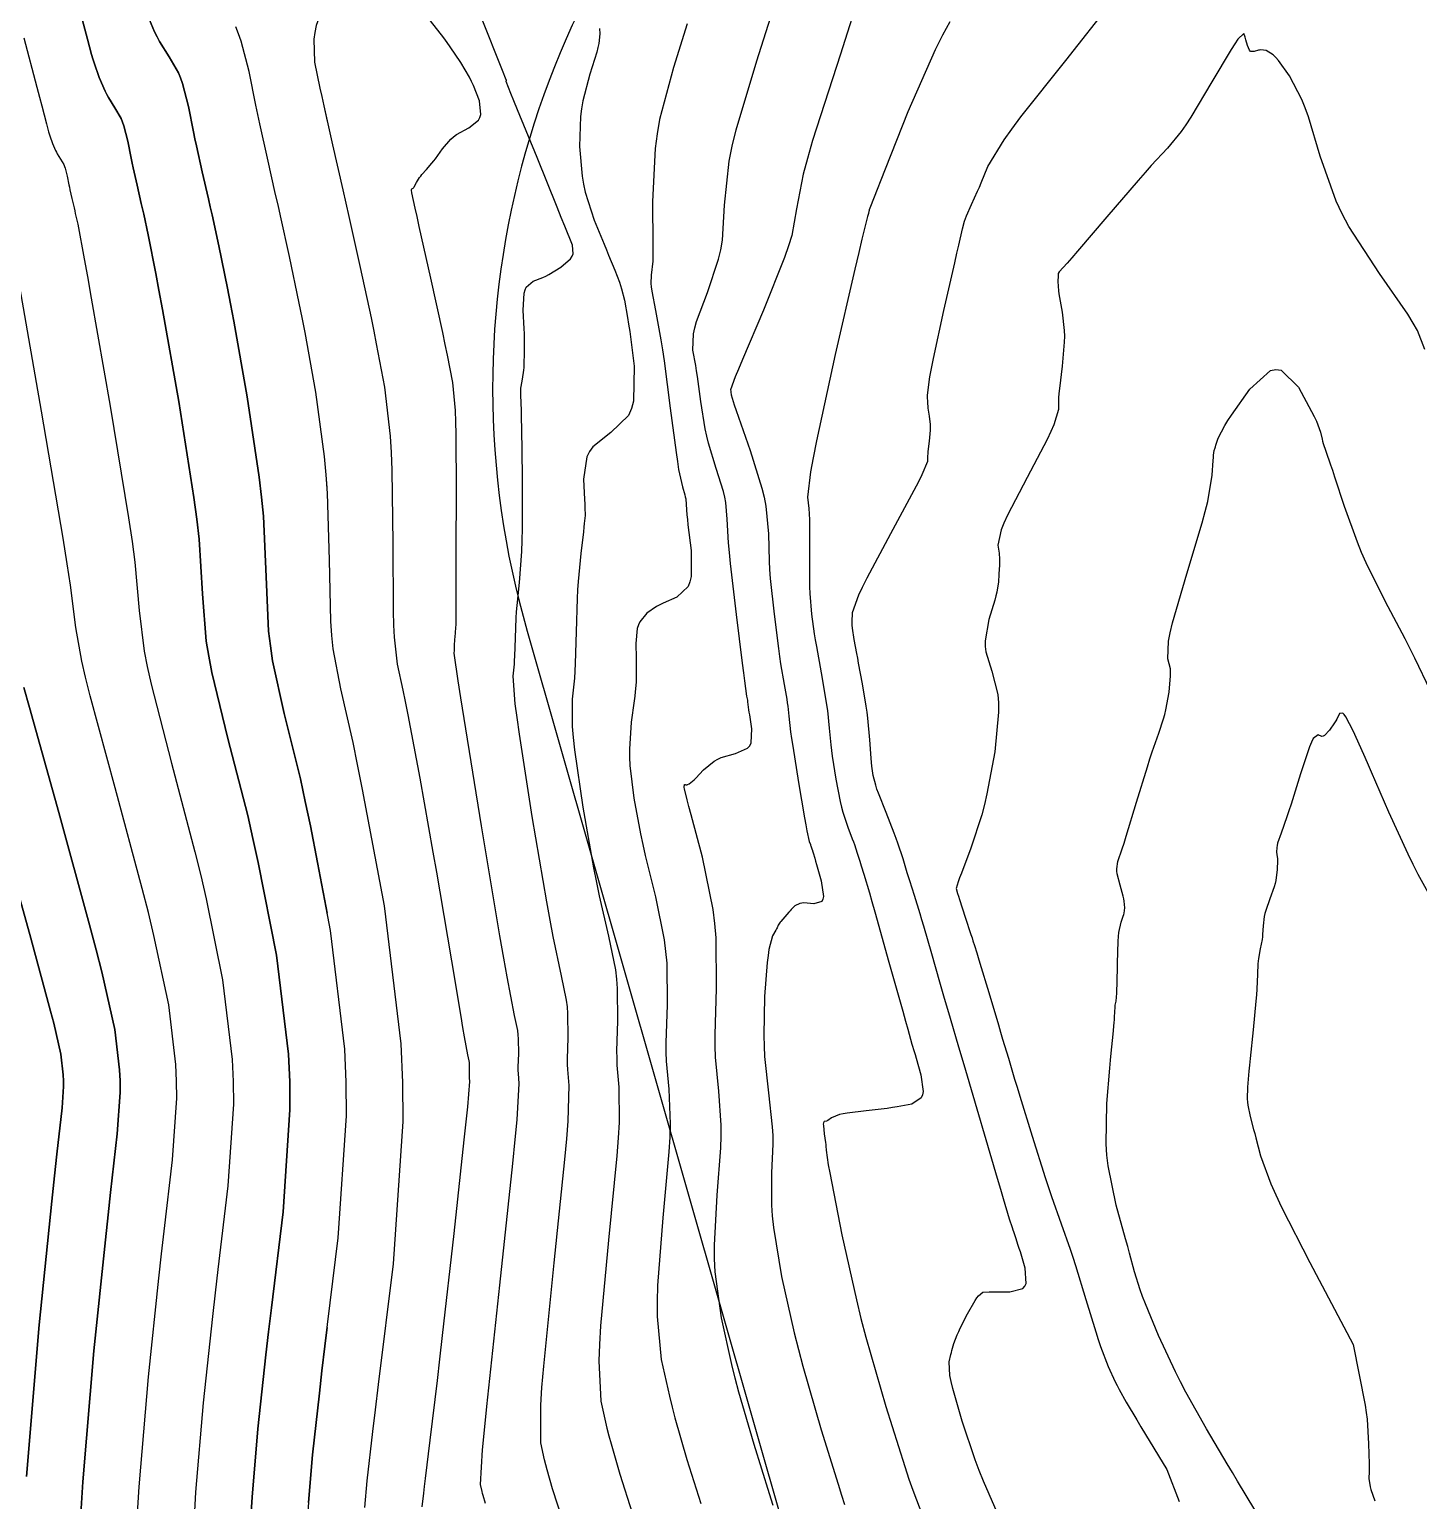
# Model space of a CAD drawing. Header units: metres. Extents: x 837117 to 838479, y 1189012 to 1191015.
# Drawn here: x 837861.2 to 837925.2, y 1189880.6 to 1189948.5 of the extents above; entities that cross this region are included whole.
import ezdxf

# ---------------------------------------------------------------- set-up
doc = ezdxf.new("R2010")
doc.units = ezdxf.units.M
doc.header["$LTSCALE"] = 0.3
for name, color, linetype in [('COTAS 10', 1, 'Continuous'), ('COTAS INT', 252, 'Continuous'), ('VIA1', 50, 'Continuous')]:
    doc.layers.add(name, color=color, linetype=linetype)

msp = doc.modelspace()

# ---------------------------------------------------------------- linework, layer by layer
at = {"layer": 'COTAS 10'}
for points in [[(837874.058, 1189880.542), (837874.243, 1189882.738), (837874.56, 1189885.576), (837874.681, 1189886.607), (837874.818, 1189887.745), (837875.434, 1189892.738), (837875.814, 1189898.371), (837875.801, 1189899.911), (837875.737, 1189901.443), (837875.079, 1189906.906), (837874.148, 1189911.73), (837873.912, 1189912.859), (837873.685, 1189913.898), (837872.945, 1189916.906), (837872.403, 1189919.347), (837872.301, 1189920.029), (837872.22, 1189920.714), (837872.101, 1189923.212), (837871.979, 1189926.015), (837871.896, 1189926.893), (837871.792, 1189927.815), (837871.236, 1189931.513), (837870.613, 1189935.007), (837870.466, 1189935.8), (837870.33, 1189936.518), (837869.931, 1189938.48), (837869.614, 1189939.896), (837869.53, 1189940.27), (837869.447, 1189940.635), (837869.162, 1189941.889), (837868.897, 1189943.081), (837868.827, 1189943.408), (837868.759, 1189943.734), (837868.525, 1189944.9), (837868.254, 1189945.956), (837868.162, 1189946.212), (837868.062, 1189946.452), (837867.643, 1189947.189), (837867.194, 1189947.894), (837867.076, 1189948.114), (837866.961, 1189948.345), (837866.569, 1189949.269)], [(837866.569, 1189949.269), (837866.961, 1189948.345), (837867.076, 1189948.114), (837867.194, 1189947.894), (837867.643, 1189947.189), (837868.062, 1189946.452), (837868.162, 1189946.212), (837868.254, 1189945.956), (837868.525, 1189944.9), (837868.759, 1189943.734), (837868.827, 1189943.408), (837868.897, 1189943.081), (837869.162, 1189941.889), (837869.447, 1189940.635), (837869.53, 1189940.27), (837869.614, 1189939.896), (837869.931, 1189938.48), (837870.33, 1189936.518), (837870.466, 1189935.8), (837870.613, 1189935.007), (837871.236, 1189931.513), (837871.792, 1189927.815), (837871.896, 1189926.893), (837871.979, 1189926.015), (837872.101, 1189923.212), (837872.22, 1189920.714), (837872.301, 1189920.029), (837872.403, 1189919.347), (837872.945, 1189916.906), (837873.685, 1189913.898), (837873.912, 1189912.859), (837874.148, 1189911.73), (837874.923, 1189907.712)], [(837905.968, 1189879.725), (837905.181, 1189881.514), (837904.983, 1189882.009), (837904.795, 1189882.503), (837904.189, 1189884.29), (837903.763, 1189885.795), (837903.689, 1189886.112), (837903.633, 1189886.386), (837903.589, 1189887.017), (837903.671, 1189887.36), (837903.695, 1189887.453), (837903.72, 1189887.546), (837903.814, 1189887.87), (837903.97, 1189888.275), (837904.033, 1189888.417), (837904.106, 1189888.572), (837904.441, 1189889.242), (837904.789, 1189889.854), (837904.869, 1189889.973), (837904.942, 1189890.07), (837905.146, 1189890.237), (837905.432, 1189890.254), (837905.557, 1189890.255), (837905.702, 1189890.255), (837906.388, 1189890.246), (837906.992, 1189890.404), (837907.086, 1189890.509), (837907.147, 1189890.641), (837907.1, 1189891.342), (837906.878, 1189892.089), (837906.828, 1189892.251), (837906.783, 1189892.393), (837906.665, 1189892.743), (837906.57, 1189893.01), (837906.54, 1189893.1), (837906.508, 1189893.197), (837906.38, 1189893.603), (837906.1, 1189894.539), (837905.973, 1189894.97), (837905.824, 1189895.475), (837904.359, 1189900.461), (837904.193, 1189901.026), (837904.044, 1189901.531), (837903.649, 1189902.855), (837903.345, 1189903.88), (837903.254, 1189904.197), (837903.159, 1189904.527), (837902.789, 1189905.838), (837902.429, 1189907.103), (837902.342, 1189907.404), (837902.259, 1189907.683), (837902.001, 1189908.517), (837901.782, 1189909.2), (837901.723, 1189909.385), (837901.666, 1189909.569), (837901.467, 1189910.218), (837901.229, 1189910.932), (837901.148, 1189911.157), (837901.06, 1189911.394), (837900.685, 1189912.345), (837900.337, 1189913.233), (837900.267, 1189913.428), (837900.207, 1189913.602), (837900.084, 1189914.051), (837900.03, 1189914.491), (837900.014, 1189914.66), (837899.998, 1189914.848), (837899.935, 1189915.699), (837899.844, 1189916.693), (837899.809, 1189916.973), (837899.771, 1189917.254), (837899.6, 1189918.285), (837899.421, 1189919.232), (837899.378, 1189919.46), (837899.338, 1189919.674), (837899.214, 1189920.324), (837899.137, 1189920.851), (837899.126, 1189920.988), (837899.119, 1189921.12), (837899.131, 1189921.564), (837899.428, 1189922.377), (837899.6, 1189922.742), (837899.812, 1189923.168), (837900.903, 1189925.214), (837901.983, 1189927.212), (837902.189, 1189927.608), (837902.353, 1189927.935), (837902.608, 1189928.552), (837902.613, 1189928.797), (837902.62, 1189928.891), (837902.63, 1189928.997), (837902.688, 1189929.472), (837902.733, 1189929.982), (837902.735, 1189930.11), (837902.733, 1189930.231), (837902.69, 1189930.622), (837902.632, 1189930.984), (837902.621, 1189931.087), (837902.611, 1189931.192), (837902.594, 1189931.584), (837902.709, 1189932.428), (837902.782, 1189932.818), (837902.874, 1189933.276), (837903.355, 1189935.493), (837903.85, 1189937.69), (837903.95, 1189938.134), (837904.034, 1189938.508), (837904.203, 1189939.265), (837904.307, 1189939.615), (837904.35, 1189939.731), (837904.399, 1189939.856), (837904.629, 1189940.378), (837904.908, 1189940.997), (837904.989, 1189941.184), (837905.071, 1189941.377), (837905.38, 1189942.129), (837906.123, 1189943.362), (837906.479, 1189943.858), (837906.901, 1189944.421), (837908.967, 1189947.013), (837911.074, 1189949.697)], [(837887.468, 1189948.498), (837887.495, 1189948.246), (837887.448, 1189947.805), (837887.404, 1189947.618), (837887.347, 1189947.402), (837887.03, 1189946.39), (837886.711, 1189945.152), (837886.653, 1189944.794), (837886.607, 1189944.43), (837886.55, 1189943.061), (837886.671, 1189941.682), (837886.738, 1189941.311), (837886.82, 1189940.945), (837887.233, 1189939.664), (837887.687, 1189938.55), (837887.794, 1189938.289), (837887.893, 1189938.049), (837888.182, 1189937.353), (837888.394, 1189936.798), (837888.445, 1189936.647), (837888.492, 1189936.497), (837888.633, 1189935.964), (837888.772, 1189935.177), (837888.818, 1189934.867), (837888.866, 1189934.517), (837889.068, 1189932.919), (837889.04, 1189931.32), (837888.944, 1189930.969), (837888.809, 1189930.657), (837888.001, 1189929.863), (837887.163, 1189929.21), (837887.009, 1189928.987), (837886.888, 1189928.746), (837886.734, 1189927.724), (837886.786, 1189926.773), (837886.795, 1189926.576), (837886.802, 1189926.409), (837886.809, 1189926.047), (837886.773, 1189925.672), (837886.754, 1189925.496), (837886.73, 1189925.29), (837886.609, 1189924.286), (837886.486, 1189922.998), (837886.46, 1189922.613), (837886.439, 1189922.216), (837886.394, 1189920.677), (837886.355, 1189919.215), (837886.338, 1189918.867), (837886.317, 1189918.543), (837886.218, 1189917.574), (837886.222, 1189916.317), (837886.266, 1189915.811), (837886.33, 1189915.236), (837886.714, 1189912.589), (837887.202, 1189909.794), (837887.331, 1189909.126), (837887.457, 1189908.504), (837887.89, 1189906.64), (837888.206, 1189905.089), (837888.259, 1189904.664), (837888.297, 1189904.242), (837888.308, 1189902.733), (837888.266, 1189901.355), (837888.269, 1189901.015), (837888.28, 1189900.693), (837888.374, 1189899.68), (837888.384, 1189898.055), (837888.342, 1189897.346), (837888.28, 1189896.526), (837887.894, 1189892.631), (837887.527, 1189888.678), (837887.477, 1189887.822), (837887.45, 1189887.068), (837887.54, 1189885.208), (837887.817, 1189883.97), (837887.908, 1189883.61), (837888.006, 1189883.241), (837888.409, 1189881.846), (837888.984, 1189880.056)], [(837860.3, 1189909.985), (837861.208, 1189906.729), (837862.003, 1189903.827), (837862.169, 1189903.192), (837862.313, 1189902.63), (837862.638, 1189901.208), (837862.753, 1189900.252), (837862.764, 1189899.984), (837862.766, 1189899.715), (837862.7, 1189898.73), (837862.462, 1189896.591), (837862.357, 1189895.595), (837862.234, 1189894.423), (837861.647, 1189888.73), (837861.057, 1189881.729)], [(837861.057, 1189881.729), (837861.647, 1189888.73), (837862.234, 1189894.423), (837862.357, 1189895.595), (837862.462, 1189896.591), (837862.7, 1189898.73), (837862.766, 1189899.715), (837862.764, 1189899.984), (837862.753, 1189900.252), (837862.638, 1189901.208), (837862.313, 1189902.63), (837862.169, 1189903.192), (837862.003, 1189903.827), (837861.208, 1189906.729), (837860.3, 1189909.985)], [(837874.923, 1189888.6), (837874.818, 1189887.745), (837874.681, 1189886.607), (837874.56, 1189885.576), (837874.243, 1189882.738), (837874.058, 1189880.542), (837874.019, 1189879.916), (837873.986, 1189879.282), (837873.908, 1189876.927), (837874.293, 1189873.929), (837874.551, 1189872.89), (837874.874, 1189871.761), (837874.923, 1189871.622)]]:
    msp.add_lwpolyline(points, dxfattribs=at)
at = {"layer": 'COTAS INT'}
for points in [[(837899.849, 1189951.292), (837898.586, 1189947.311), (837897.301, 1189943.328), (837897.058, 1189942.496), (837896.862, 1189941.781), (837896.562, 1189940.178), (837896.338, 1189938.953), (837896.191, 1189938.477), (837896.008, 1189937.941), (837895.038, 1189935.511), (837894.068, 1189933.233), (837893.884, 1189932.794), (837893.737, 1189932.437), (837893.51, 1189931.841), (837893.523, 1189931.771), (837893.527, 1189931.746), (837893.531, 1189931.72), (837893.546, 1189931.606), (837893.69, 1189931.136), (837893.775, 1189930.884), (837893.88, 1189930.58), (837894.423, 1189929.042), (837894.961, 1189927.309), (837895.062, 1189926.88), (837895.142, 1189926.475), (837895.26, 1189925.197), (837895.29, 1189923.939), (837895.315, 1189923.547), (837895.346, 1189923.135), (837895.521, 1189921.485), (837895.726, 1189919.909), (837895.778, 1189919.544), (837895.827, 1189919.209), (837895.984, 1189918.254), (837896.104, 1189917.57), (837896.129, 1189917.405), (837896.151, 1189917.251), (837896.2, 1189916.783), (837896.286, 1189916.073), (837896.331, 1189915.766), (837896.385, 1189915.411), (837896.655, 1189913.729), (837896.931, 1189912.099), (837896.989, 1189911.776), (837897.038, 1189911.509), (837897.148, 1189911.007), (837897.198, 1189910.88), (837897.21, 1189910.848), (837897.221, 1189910.818), (837897.253, 1189910.722), (837897.28, 1189910.635), (837897.288, 1189910.61), (837897.295, 1189910.585), (837897.325, 1189910.494), (837897.399, 1189910.239), (837897.436, 1189910.111), (837897.479, 1189909.958), (837897.691, 1189909.2), (837897.795, 1189908.478), (837897.77, 1189908.348), (837897.722, 1189908.248), (837897.352, 1189908.138), (837896.9, 1189908.177), (837896.8, 1189908.171), (837896.711, 1189908.157), (837896.48, 1189908.045), (837896.311, 1189907.87), (837896.261, 1189907.815), (837896.21, 1189907.759), (837896.013, 1189907.535), (837895.842, 1189907.33), (837895.808, 1189907.285), (837895.778, 1189907.246), (837895.718, 1189907.149), (837895.662, 1189907.036), (837895.636, 1189906.987), (837895.604, 1189906.93), (837895.453, 1189906.658), (837895.285, 1189906.035), (837895.244, 1189905.756), (837895.204, 1189905.431), (837895.082, 1189903.873), (837895.045, 1189902.06), (837895.059, 1189901.573), (837895.085, 1189901.093), (837895.266, 1189899.417), (837895.442, 1189897.861), (837895.463, 1189897.457), (837895.473, 1189897.064), (837895.411, 1189895.743), (837895.398, 1189894.253), (837895.438, 1189893.753), (837895.497, 1189893.216), (837895.871, 1189890.963), (837896.455, 1189888.357), (837896.647, 1189887.598), (837896.852, 1189886.823), (837897.7, 1189883.886), (837898.473, 1189881.375), (837898.63, 1189880.869), (837898.763, 1189880.444)], [(837874.923, 1189950.004), (837874.858, 1189949.865), (837874.415, 1189948.635), (837874.347, 1189948.314), (837874.303, 1189948.001), (837874.342, 1189946.944), (837874.586, 1189945.75), (837874.672, 1189945.351), (837874.766, 1189944.922), (837874.923, 1189944.222)], [(837895.483, 1189880.392), (837895.31, 1189880.936), (837894.603, 1189883.206), (837893.903, 1189885.629), (837893.734, 1189886.269), (837893.576, 1189886.895), (837893.094, 1189889.044), (837892.815, 1189891.167), (837892.784, 1189891.776), (837892.774, 1189892.394), (837892.905, 1189894.706), (837893.076, 1189896.885), (837893.09, 1189897.42), (837893.089, 1189897.926), (837892.969, 1189899.505), (837892.823, 1189901.073), (837892.807, 1189901.572), (837892.801, 1189902.098), (837892.867, 1189904.232), (837892.849, 1189906.569), (837892.791, 1189907.224), (837892.709, 1189907.881), (837892.219, 1189910.283), (837891.701, 1189912.242), (837891.601, 1189912.621), (837891.521, 1189912.928), (837891.388, 1189913.445), (837891.382, 1189913.496), (837891.382, 1189913.523), (837891.385, 1189913.569), (837891.391, 1189913.605), (837891.393, 1189913.613), (837891.395, 1189913.619), (837891.4, 1189913.632), (837891.412, 1189913.635), (837891.418, 1189913.635), (837891.425, 1189913.634), (837891.457, 1189913.626), (837891.504, 1189913.625), (837891.521, 1189913.629), (837891.538, 1189913.634), (837891.613, 1189913.664), (837891.765, 1189913.789), (837891.832, 1189913.853), (837891.909, 1189913.93), (837892.277, 1189914.315), (837892.768, 1189914.715), (837892.924, 1189914.802), (837893.088, 1189914.878), (837893.751, 1189915.065), (837894.303, 1189915.311), (837894.398, 1189915.425), (837894.467, 1189915.558), (837894.505, 1189916.203), (837894.4, 1189916.846), (837894.38, 1189916.977), (837894.363, 1189917.089), (837894.332, 1189917.325), (837894.319, 1189917.449), (837894.314, 1189917.489), (837894.307, 1189917.533), (837894.275, 1189917.714), (837894.178, 1189918.414), (837894.13, 1189918.784), (837894.073, 1189919.231), (837893.79, 1189921.483), (837893.517, 1189923.829), (837893.466, 1189924.336), (837893.425, 1189924.781), (837893.366, 1189925.871), (837893.295, 1189926.646), (837893.246, 1189926.892), (837893.185, 1189927.152), (837892.859, 1189928.203), (837892.501, 1189929.372), (837892.42, 1189929.705), (837892.346, 1189930.043), (837892.142, 1189931.301), (837891.993, 1189932.446), (837891.954, 1189932.713), (837891.916, 1189932.958), (837891.784, 1189933.663), (837891.809, 1189934.413), (837891.87, 1189934.686), (837891.954, 1189934.988), (837892.451, 1189936.316), (837892.967, 1189937.855), (837893.063, 1189938.291), (837893.138, 1189938.73), (837893.24, 1189940.35), (837893.45, 1189942.372), (837893.593, 1189943.065), (837893.774, 1189943.815), (837894.734, 1189947.004), (837895.678, 1189950.021)], [(837871.402, 1189879.88), (837871.458, 1189880.78), (837871.724, 1189883.936), (837872.094, 1189887.346), (837872.216, 1189888.405), (837872.347, 1189889.514), (837872.888, 1189893.936), (837873.204, 1189898.64), (837873.193, 1189899.926), (837873.14, 1189901.205), (837872.59, 1189905.766), (837871.742, 1189910.047), (837871.501, 1189911.15), (837871.256, 1189912.216), (837870.347, 1189915.766), (837869.603, 1189918.806), (837869.462, 1189919.551), (837869.349, 1189920.253), (837869.178, 1189922.436), (837869.017, 1189924.955), (837868.911, 1189925.868), (837868.778, 1189926.876), (837868.075, 1189931.294), (837867.327, 1189935.533), (837867.165, 1189936.427), (837867.023, 1189937.199), (837866.675, 1189938.978), (837866.462, 1189939.93), (837866.405, 1189940.181), (837866.35, 1189940.427), (837866.158, 1189941.269), (837865.98, 1189942.071), (837865.933, 1189942.291), (837865.887, 1189942.51), (837865.73, 1189943.294), (837865.548, 1189944.003), (837865.486, 1189944.175), (837865.419, 1189944.337), (837865.137, 1189944.832), (837864.835, 1189945.306), (837864.756, 1189945.454), (837864.679, 1189945.609), (837864.416, 1189946.23), (837864.179, 1189946.908), (837864.119, 1189947.099), (837864.06, 1189947.291), (837863.869, 1189947.996), (837863.509, 1189949.387)], [(837863.509, 1189949.387), (837863.869, 1189947.996), (837864.06, 1189947.291), (837864.119, 1189947.099), (837864.179, 1189946.908), (837864.416, 1189946.23), (837864.679, 1189945.609), (837864.756, 1189945.454), (837864.835, 1189945.306), (837865.137, 1189944.832), (837865.419, 1189944.337), (837865.486, 1189944.175), (837865.548, 1189944.003), (837865.73, 1189943.294), (837865.887, 1189942.51), (837865.933, 1189942.291), (837865.98, 1189942.071), (837866.158, 1189941.269), (837866.35, 1189940.427), (837866.405, 1189940.181), (837866.462, 1189939.93), (837866.675, 1189938.978), (837867.023, 1189937.199), (837867.165, 1189936.427), (837867.327, 1189935.533), (837868.075, 1189931.294), (837868.778, 1189926.876), (837868.911, 1189925.868), (837869.017, 1189924.955), (837869.178, 1189922.436), (837869.349, 1189920.253), (837869.462, 1189919.551), (837869.603, 1189918.806), (837870.347, 1189915.766), (837871.256, 1189912.216), (837871.501, 1189911.15), (837871.742, 1189910.047), (837872.59, 1189905.766), (837873.14, 1189901.205), (837873.193, 1189899.926), (837873.204, 1189898.64), (837872.888, 1189893.936), (837872.347, 1189889.514), (837872.216, 1189888.405), (837872.094, 1189887.346), (837871.724, 1189883.936), (837871.458, 1189880.78), (837871.402, 1189879.88)], [(837874.923, 1189927.321), (837874.881, 1189927.917), (837874.805, 1189928.754), (837874.397, 1189931.732), (837873.899, 1189934.481), (837873.767, 1189935.173), (837873.637, 1189935.836), (837873.187, 1189937.981), (837872.766, 1189939.862), (837872.654, 1189940.358), (837872.544, 1189940.844), (837872.166, 1189942.508), (837871.814, 1189944.091), (837871.722, 1189944.526), (837871.631, 1189944.959), (837871.32, 1189946.507), (837870.96, 1189947.908), (837870.838, 1189948.248), (837870.706, 1189948.567)], [(837876.659, 1189880.305), (837876.763, 1189881.54), (837877.025, 1189883.807), (837877.146, 1189884.81), (837877.289, 1189885.975), (837877.981, 1189891.54), (837878.423, 1189898.102), (837878.408, 1189899.896), (837878.334, 1189901.681), (837877.567, 1189908.046), (837876.553, 1189913.413), (837876.323, 1189914.568), (837876.115, 1189915.581), (837875.544, 1189918.046), (837875.203, 1189919.888), (837875.14, 1189920.508), (837875.091, 1189921.176), (837875.024, 1189923.987), (837874.941, 1189927.075), (837874.881, 1189927.917), (837874.805, 1189928.754), (837874.397, 1189931.732), (837873.899, 1189934.481), (837873.767, 1189935.173), (837873.637, 1189935.836), (837873.187, 1189937.981), (837872.766, 1189939.862), (837872.654, 1189940.358), (837872.544, 1189940.844), (837872.166, 1189942.508), (837871.814, 1189944.091), (837871.722, 1189944.526), (837871.631, 1189944.959), (837871.32, 1189946.507), (837870.96, 1189947.908), (837870.838, 1189948.248), (837870.706, 1189948.567)], [(837874.415, 1189948.635), (837874.347, 1189948.314), (837874.303, 1189948.001), (837874.342, 1189946.944), (837874.586, 1189945.75), (837874.672, 1189945.351), (837874.766, 1189944.922), (837875.17, 1189943.127), (837875.642, 1189941.052), (837875.778, 1189940.447), (837875.918, 1189939.828), (837876.443, 1189937.482), (837876.943, 1189935.154), (837877.067, 1189934.547), (837877.185, 1189933.955), (837877.558, 1189931.951), (837877.819, 1189929.694), (837877.866, 1189928.942), (837877.903, 1189928.135), (837877.947, 1189924.763), (837877.961, 1189921.638), (837877.979, 1189920.987), (837878.004, 1189920.429), (837878.142, 1189919.185), (837878.411, 1189917.991), (837878.517, 1189917.463), (837878.637, 1189916.851), (837879.185, 1189913.928), (837879.798, 1189910.52), (837879.959, 1189909.601), (837880.116, 1189908.694), (837880.651, 1189905.507), (837881.076, 1189902.947), (837881.163, 1189902.435), (837881.237, 1189902.008), (837881.396, 1189901.175), (837881.452, 1189900.901), (837881.461, 1189900.825), (837881.468, 1189900.751), (837881.47, 1189900.484), (837881.463, 1189900.24), (837881.463, 1189900.18), (837881.465, 1189900.123), (837881.482, 1189899.943), (837881.385, 1189898.772), (837881.316, 1189898.09), (837881.228, 1189897.253), (837880.757, 1189892.935), (837880.228, 1189888.231), (837880.104, 1189887.15), (837879.99, 1189886.165), (837879.658, 1189883.406), (837879.438, 1189881.639), (837879.394, 1189881.278), (837879.356, 1189880.974), (837879.282, 1189880.342)], [(837882.214, 1189880.486), (837882.108, 1189880.854), (837882.083, 1189880.951), (837882.059, 1189881.046), (837881.986, 1189881.372), (837882.085, 1189882.97), (837882.17, 1189883.867), (837882.28, 1189884.961), (837882.882, 1189890.555), (837883.485, 1189896.167), (837883.595, 1189897.273), (837883.68, 1189898.184), (837883.779, 1189899.856), (837883.737, 1189900.313), (837883.732, 1189900.458), (837883.73, 1189900.611), (837883.75, 1189901.233), (837883.744, 1189901.914), (837883.727, 1189902.105), (837883.703, 1189902.297), (837883.561, 1189902.997), (837883.214, 1189904.766), (837883.061, 1189905.632), (837882.884, 1189906.66), (837882.039, 1189911.733), (837881.234, 1189916.688), (837881.082, 1189917.642), (837880.96, 1189918.415), (837880.776, 1189919.697), (837880.788, 1189919.818), (837880.79, 1189919.859), (837880.793, 1189919.902), (837880.798, 1189920.084), (837880.805, 1189920.295), (837880.81, 1189920.356), (837880.814, 1189920.419), (837880.839, 1189920.656), (837880.862, 1189921.024), (837880.865, 1189921.168), (837880.868, 1189921.332), (837880.866, 1189922.078), (837880.862, 1189923.38), (837880.864, 1189923.895), (837880.866, 1189924.476), (837880.881, 1189927.132), (837880.869, 1189929.784), (837880.854, 1189930.364), (837880.834, 1189930.877), (837880.718, 1189932.17), (837880.471, 1189933.429), (837880.368, 1189933.92), (837880.25, 1189934.473), (837879.699, 1189936.984), (837879.169, 1189939.359), (837879.065, 1189939.826), (837878.979, 1189940.21), (837878.823, 1189940.91), (837878.802, 1189941.037), (837878.801, 1189941.06), (837878.804, 1189941.078), (837878.831, 1189941.099), (837878.89, 1189941.136), (837878.912, 1189941.164), (837878.936, 1189941.199), (837879.041, 1189941.388), (837879.184, 1189941.627), (837879.232, 1189941.693), (837879.283, 1189941.759), (837879.497, 1189941.998), (837879.753, 1189942.288), (837879.831, 1189942.386), (837879.912, 1189942.492), (837880.231, 1189942.939), (837880.624, 1189943.391), (837880.751, 1189943.501), (837880.887, 1189943.603), (837881.445, 1189943.913), (837881.892, 1189944.265), (837881.958, 1189944.393), (837881.999, 1189944.534), (837881.937, 1189945.155), (837881.669, 1189945.858), (837881.58, 1189946.051), (837881.484, 1189946.243), (837881.082, 1189946.931), (837880.598, 1189947.641), (837880.449, 1189947.847), (837880.295, 1189948.057), (837879.688, 1189948.849)], [(837885.821, 1189879.617), (837885.312, 1189881.166), (837885.057, 1189882.047), (837884.996, 1189882.28), (837884.938, 1189882.508), (837884.763, 1189883.29), (837884.768, 1189885.019), (837884.824, 1189885.844), (837884.903, 1189886.82), (837885.388, 1189891.593), (837885.883, 1189896.347), (837885.969, 1189897.31), (837886.032, 1189898.119), (837886.077, 1189899.768), (837886.008, 1189900.503), (837886.001, 1189900.736), (837885.998, 1189900.983), (837886.029, 1189901.983), (837886.021, 1189903.078), (837885.993, 1189903.385), (837885.955, 1189903.693), (837885.725, 1189904.818), (837885.335, 1189906.635), (837885.196, 1189907.379), (837885.043, 1189908.227), (837884.377, 1189912.161), (837883.782, 1189915.962), (837883.674, 1189916.727), (837883.591, 1189917.366), (837883.497, 1189918.636), (837883.553, 1189919.18), (837883.564, 1189919.363), (837883.574, 1189919.559), (837883.596, 1189920.38), (837883.631, 1189921.33), (837883.65, 1189921.607), (837883.672, 1189921.889), (837883.784, 1189922.959), (837883.888, 1189924.382), (837883.906, 1189924.888), (837883.918, 1189925.442), (837883.921, 1189927.846), (837883.892, 1189930.075), (837883.884, 1189930.518), (837883.877, 1189930.887), (837883.851, 1189931.592), (837883.846, 1189931.836), (837883.852, 1189931.913), (837883.861, 1189931.995), (837883.919, 1189932.327), (837883.983, 1189932.736), (837883.995, 1189932.866), (837884.006, 1189933.003), (837884.024, 1189933.559), (837884.018, 1189934.226), (837884.012, 1189934.433), (837884.004, 1189934.65), (837883.962, 1189935.515), (837884, 1189936.284), (837884.042, 1189936.441), (837884.098, 1189936.573), (837884.414, 1189936.848), (837884.859, 1189937.017), (837884.995, 1189937.082), (837885.137, 1189937.156), (837885.697, 1189937.488), (837886.143, 1189937.879), (837886.214, 1189937.99), (837886.261, 1189938.101), (837886.237, 1189938.512), (837885.879, 1189939.383), (837885.714, 1189939.785), (837885.522, 1189940.256), (837884.594, 1189942.539), (837883.7, 1189944.742), (837883.529, 1189945.163), (837883.392, 1189945.503), (837883.174, 1189946.05), (837883.174, 1189946.064), (837883.175, 1189946.067), (837883.175, 1189946.071), (837883.179, 1189946.083), (837883.182, 1189946.093), (837883.182, 1189946.095), (837883.183, 1189946.097), (837883.183, 1189946.114), (837883.182, 1189946.117), (837883.181, 1189946.119), (837883.181, 1189946.12), (837883.18, 1189946.121), (837883.179, 1189946.123), (837883.179, 1189946.124), (837883.003, 1189946.562), (837882.034, 1189948.978)], [(837891.512, 1189948.712), (837890.882, 1189946.697), (837890.246, 1189944.302), (837890.129, 1189943.634), (837890.037, 1189942.963), (837889.918, 1189940.523), (837889.938, 1189938.507), (837889.935, 1189938.105), (837889.927, 1189937.77), (837889.864, 1189937.121), (837889.839, 1189936.743), (837889.855, 1189936.579), (837889.881, 1189936.389), (837890.057, 1189935.486), (837890.308, 1189934.146), (837890.381, 1189933.679), (837890.456, 1189933.172), (837890.739, 1189930.996), (837891.002, 1189928.951), (837891.064, 1189928.527), (837891.123, 1189928.164), (837891.295, 1189927.363), (837891.409, 1189926.995), (837891.43, 1189926.904), (837891.448, 1189926.817), (837891.473, 1189926.546), (837891.504, 1189926.074), (837891.526, 1189925.862), (837891.552, 1189925.615), (837891.694, 1189924.426), (837891.701, 1189923.232), (837891.643, 1189922.982), (837891.56, 1189922.766), (837891.042, 1189922.274), (837890.411, 1189922.001), (837890.256, 1189921.922), (837890.109, 1189921.842), (837889.65, 1189921.543), (837889.327, 1189921.14), (837889.267, 1189920.995), (837889.219, 1189920.836), (837889.15, 1189920.138), (837889.16, 1189919.47), (837889.162, 1189919.329), (837889.163, 1189919.207), (837889.166, 1189918.925), (837889.165, 1189918.743), (837889.165, 1189918.684), (837889.164, 1189918.621), (837889.161, 1189918.362), (837889.125, 1189917.905), (837889.104, 1189917.718), (837889.077, 1189917.504), (837888.939, 1189916.513), (837888.853, 1189915.269), (837888.859, 1189914.896), (837888.877, 1189914.511), (837889.051, 1189913.017), (837889.362, 1189911.361), (837889.466, 1189910.873), (837889.579, 1189910.373), (837890.054, 1189908.462), (837890.457, 1189906.485), (837890.525, 1189905.944), (837890.573, 1189905.405), (837890.588, 1189903.482), (837890.533, 1189901.727), (837890.538, 1189901.293), (837890.551, 1189900.883), (837890.671, 1189899.593), (837890.737, 1189897.99), (837890.716, 1189897.383), (837890.678, 1189896.705), (837890.4, 1189893.668), (837890.15, 1189890.536), (837890.131, 1189889.799), (837890.132, 1189889.118), (837890.317, 1189887.126), (837890.697, 1189885.432), (837890.821, 1189884.939), (837890.954, 1189884.435), (837891.506, 1189882.526), (837892.147, 1189880.496)], [(837903.632, 1189948.795), (837903.295, 1189948.181), (837902.955, 1189947.513), (837901.692, 1189944.646), (837900.644, 1189942.016), (837900.438, 1189941.498), (837900.269, 1189941.071), (837899.965, 1189940.286), (837899.914, 1189940.127), (837899.904, 1189940.094), (837899.896, 1189940.066), (837899.875, 1189939.961), (837899.862, 1189939.922), (837899.823, 1189939.827), (837899.568, 1189938.782), (837899.423, 1189938.164), (837899.248, 1189937.402), (837898.347, 1189933.46), (837897.476, 1189929.487), (837897.318, 1189928.705), (837897.197, 1189928.062), (837897.059, 1189926.886), (837897.133, 1189926.357), (837897.145, 1189926.12), (837897.154, 1189925.844), (837897.154, 1189924.522), (837897.155, 1189923.098), (837897.163, 1189922.757), (837897.176, 1189922.44), (837897.251, 1189921.488), (837897.379, 1189920.588), (837897.425, 1189920.304), (837897.475, 1189920.004), (837897.693, 1189918.794), (837897.901, 1189917.606), (837897.944, 1189917.32), (837897.982, 1189917.052), (837898.067, 1189916.241), (837898.142, 1189915.461), (837898.173, 1189915.213), (837898.208, 1189914.951), (837898.37, 1189913.89), (837898.569, 1189912.851), (837898.628, 1189912.602), (837898.688, 1189912.371), (837898.916, 1189911.676), (837899.129, 1189911.137), (837899.179, 1189911.003), (837899.225, 1189910.875), (837899.36, 1189910.47), (837899.473, 1189910.102), (837899.506, 1189909.998), (837899.539, 1189909.893), (837899.663, 1189909.505), (837899.917, 1189908.644), (837900.033, 1189908.241), (837900.168, 1189907.766), (837900.817, 1189905.454), (837901.452, 1189903.182), (837901.578, 1189902.732), (837901.683, 1189902.36), (837901.881, 1189901.664), (837901.979, 1189901.332), (837902.021, 1189901.19), (837902.07, 1189901.026), (837902.296, 1189900.253), (837902.396, 1189899.49), (837902.364, 1189899.332), (837902.306, 1189899.198), (837901.881, 1189898.906), (837901.198, 1189898.775), (837900.976, 1189898.741), (837900.741, 1189898.708), (837899.776, 1189898.601), (837898.888, 1189898.49), (837898.702, 1189898.455), (837898.541, 1189898.419), (837898.178, 1189898.274), (837898.006, 1189898.153), (837897.968, 1189898.133), (837897.933, 1189898.117), (837897.837, 1189898.108), (837897.795, 1189898.037), (837897.793, 1189897.982), (837897.795, 1189897.913), (837897.84, 1189897.537), (837897.897, 1189897.133), (837897.906, 1189897.046), (837897.913, 1189896.969), (837897.917, 1189896.781), (837898.021, 1189896.111), (837898.091, 1189895.73), (837898.18, 1189895.265), (837898.648, 1189892.881), (837899.316, 1189889.881), (837899.529, 1189889.028), (837899.755, 1189888.165), (837900.675, 1189884.967), (837901.546, 1189882.204), (837901.741, 1189881.616), (837901.916, 1189881.103), (837902.384, 1189879.89)], [(837860.933, 1189948.067), (837861.538, 1189945.788), (837861.661, 1189945.322), (837861.765, 1189944.927), (837861.981, 1189944.096), (837862.08, 1189943.734), (837862.14, 1189943.538), (837862.262, 1189943.191), (837862.396, 1189942.873), (837862.436, 1189942.793), (837862.477, 1189942.718), (837862.631, 1189942.475), (837862.776, 1189942.221), (837862.81, 1189942.138), (837862.841, 1189942.05), (837862.935, 1189941.687), (837863.015, 1189941.286), (837863.039, 1189941.173), (837863.063, 1189941.061), (837863.154, 1189940.65), (837863.252, 1189940.219), (837863.281, 1189940.093), (837863.31, 1189939.964), (837863.419, 1189939.477), (837863.717, 1189937.881), (837863.865, 1189937.053), (837864.041, 1189936.059), (837864.915, 1189931.076), (837865.764, 1189925.937), (837865.926, 1189924.844), (837866.055, 1189923.895), (837866.255, 1189921.66), (837866.479, 1189919.791), (837866.623, 1189919.072), (837866.802, 1189918.266), (837867.749, 1189914.627), (837868.827, 1189910.533), (837869.089, 1189909.44), (837869.337, 1189908.365), (837870.102, 1189904.627), (837870.543, 1189900.967), (837870.586, 1189899.94), (837870.595, 1189898.908), (837870.341, 1189895.135), (837869.876, 1189891.283), (837869.752, 1189890.202), (837869.629, 1189889.115), (837869.205, 1189885.135), (837868.858, 1189881.017), (837868.785, 1189879.843)], [(837860.933, 1189948.067), (837861.538, 1189945.788), (837861.661, 1189945.322), (837861.765, 1189944.927), (837861.981, 1189944.096), (837862.08, 1189943.734), (837862.14, 1189943.538), (837862.262, 1189943.191), (837862.396, 1189942.873), (837862.436, 1189942.793), (837862.477, 1189942.718), (837862.631, 1189942.475), (837862.776, 1189942.221), (837862.81, 1189942.138), (837862.841, 1189942.05), (837862.935, 1189941.687), (837863.015, 1189941.286), (837863.039, 1189941.173), (837863.063, 1189941.061), (837863.154, 1189940.65), (837863.252, 1189940.219), (837863.281, 1189940.093), (837863.31, 1189939.964), (837863.419, 1189939.477), (837863.717, 1189937.881), (837863.865, 1189937.053), (837864.041, 1189936.059), (837864.915, 1189931.076), (837865.764, 1189925.937), (837865.926, 1189924.844), (837866.055, 1189923.895), (837866.255, 1189921.66), (837866.479, 1189919.791), (837866.623, 1189919.072), (837866.802, 1189918.266), (837867.749, 1189914.627), (837868.827, 1189910.533), (837869.089, 1189909.44), (837869.337, 1189908.365), (837870.102, 1189904.627), (837870.543, 1189900.967), (837870.586, 1189899.94), (837870.595, 1189898.908), (837870.341, 1189895.135), (837869.876, 1189891.283), (837869.752, 1189890.202), (837869.629, 1189889.115), (837869.205, 1189885.135), (837868.858, 1189881.017), (837868.785, 1189879.843)], [(837925.529, 1189933.702), (837925.189, 1189934.563), (837924.985, 1189934.916), (837924.733, 1189935.32), (837923.428, 1189937.193), (837922.026, 1189939.36), (837921.713, 1189939.949), (837921.433, 1189940.534), (837920.692, 1189942.604), (837920.155, 1189944.414), (837920.003, 1189944.834), (837919.85, 1189945.219), (837919.284, 1189946.315), (837918.77, 1189947.02), (837918.65, 1189947.159), (837918.538, 1189947.273), (837918.214, 1189947.481), (837917.969, 1189947.504), (837917.908, 1189947.501), (837917.849, 1189947.495), (837917.659, 1189947.44), (837917.507, 1189947.432), (837917.471, 1189947.456), (837917.439, 1189947.491), (837917.348, 1189947.712), (837917.277, 1189947.975), (837917.258, 1189948.037), (837917.239, 1189948.094), (837917.172, 1189948.264), (837916.908, 1189948.006), (837916.765, 1189947.794), (837916.591, 1189947.521), (837915.711, 1189946.029), (837914.742, 1189944.41), (837914.511, 1189944.057), (837914.298, 1189943.746), (837913.664, 1189942.97), (837912.915, 1189942.178), (837912.629, 1189941.857), (837912.308, 1189941.493), (837910.863, 1189939.812), (837909.511, 1189938.226), (837909.249, 1189937.922), (837909.035, 1189937.676), (837908.667, 1189937.275), (837908.627, 1189937.194), (837908.619, 1189937.15), (837908.613, 1189937.096), (837908.605, 1189936.822), (837908.638, 1189936.403), (837908.658, 1189936.258), (837908.682, 1189936.099), (837908.808, 1189935.419), (837908.901, 1189934.572), (837908.905, 1189934.308), (837908.9, 1189934.031), (837908.802, 1189932.924), (837908.678, 1189931.894), (837908.656, 1189931.665), (837908.64, 1189931.461), (837908.628, 1189930.928), (837908.423, 1189930.221), (837908.286, 1189929.907), (837908.113, 1189929.542), (837907.195, 1189927.796), (837906.288, 1189926.051), (837906.122, 1189925.686), (837905.993, 1189925.373), (837905.832, 1189924.668), (837905.893, 1189924.312), (837905.904, 1189924.218), (837905.911, 1189924.125), (837905.914, 1189923.808), (837905.897, 1189923.497), (837905.892, 1189923.408), (837905.887, 1189923.318), (837905.868, 1189922.984), (837905.788, 1189922.51), (837905.745, 1189922.332), (837905.693, 1189922.134), (837905.43, 1189921.25), (837905.254, 1189920.268), (837905.257, 1189920.007), (837905.282, 1189919.752), (837905.56, 1189918.872), (837905.839, 1189917.786), (837905.865, 1189917.401), (837905.869, 1189916.98), (837905.696, 1189915.152), (837905.334, 1189913.213), (837905.218, 1189912.721), (837905.095, 1189912.248), (837904.595, 1189910.702), (837904.159, 1189909.554), (837904.077, 1189909.332), (837904.011, 1189909.151), (837903.913, 1189908.845), (837903.985, 1189908.621), (837904.026, 1189908.493), (837904.077, 1189908.336), (837904.339, 1189907.528), (837904.6, 1189906.722), (837904.65, 1189906.566), (837904.691, 1189906.439), (837904.761, 1189906.222), (837904.866, 1189905.872), (837904.93, 1189905.661), (837905.008, 1189905.4), (837905.417, 1189904.046), (837905.864, 1189902.562), (837905.966, 1189902.219), (837906.06, 1189901.906), (837906.323, 1189901.019), (837906.614, 1189900.047), (837906.726, 1189899.679), (837906.851, 1189899.268), (837907.417, 1189897.428), (837908.02, 1189895.518), (837908.17, 1189895.064), (837908.311, 1189894.642), (837908.758, 1189893.385), (837909.174, 1189892.214), (837909.296, 1189891.846), (837909.42, 1189891.458), (837909.894, 1189889.901), (837910.352, 1189888.404), (837910.467, 1189888.055), (837910.577, 1189887.734), (837910.929, 1189886.81), (837911.249, 1189886.107), (837911.338, 1189885.925), (837911.428, 1189885.748), (837911.754, 1189885.156), (837912.24, 1189884.343), (837912.431, 1189884.027), (837912.646, 1189883.671), (837913.625, 1189882.058), (837914.197, 1189880.586)], [(837875.642, 1189941.052), (837875.778, 1189940.447), (837875.918, 1189939.828), (837876.443, 1189937.482), (837876.943, 1189935.154), (837877.067, 1189934.547), (837877.185, 1189933.955), (837877.558, 1189931.951), (837877.819, 1189929.694), (837877.866, 1189928.942), (837877.903, 1189928.135), (837877.947, 1189924.763), (837877.961, 1189921.638), (837877.979, 1189920.987), (837878.004, 1189920.429), (837878.142, 1189919.185), (837878.411, 1189917.991), (837878.517, 1189917.463), (837878.637, 1189916.851), (837879.185, 1189913.928), (837879.798, 1189910.52), (837879.959, 1189909.601), (837880.116, 1189908.694), (837880.651, 1189905.507), (837881.076, 1189902.947), (837881.163, 1189902.435), (837881.237, 1189902.008), (837881.396, 1189901.175), (837881.452, 1189900.901), (837881.461, 1189900.825), (837881.468, 1189900.751), (837881.47, 1189900.484), (837881.463, 1189900.24), (837881.463, 1189900.18), (837881.465, 1189900.123), (837881.482, 1189899.943), (837881.385, 1189898.772), (837881.316, 1189898.09), (837881.228, 1189897.253), (837880.757, 1189892.935), (837880.228, 1189888.231), (837880.104, 1189887.15), (837879.99, 1189886.165), (837879.658, 1189883.406), (837879.438, 1189881.639), (837879.394, 1189881.278), (837879.356, 1189880.974), (837879.282, 1189880.342)], [(837866.167, 1189879.806), (837866.258, 1189881.254), (837866.685, 1189886.333), (837867.164, 1189890.884), (837867.287, 1189892), (837867.405, 1189893.053), (837867.794, 1189896.333), (837867.985, 1189899.177), (837867.979, 1189899.955), (837867.946, 1189900.729), (837867.614, 1189903.487), (837866.931, 1189906.682), (837866.678, 1189907.731), (837866.397, 1189908.851), (837865.15, 1189913.487), (837864.002, 1189917.725), (837863.784, 1189918.593), (837863.608, 1189919.329), (837863.332, 1189920.884), (837863.093, 1189922.835), (837862.941, 1189923.82), (837862.751, 1189924.997), (837861.754, 1189930.857), (837860.755, 1189936.585)], [(837866.167, 1189879.806), (837866.258, 1189881.254), (837866.685, 1189886.333), (837867.164, 1189890.884), (837867.287, 1189892), (837867.405, 1189893.053), (837867.794, 1189896.333), (837867.985, 1189899.177), (837867.979, 1189899.955), (837867.946, 1189900.729), (837867.614, 1189903.487), (837866.931, 1189906.682), (837866.678, 1189907.731), (837866.397, 1189908.851), (837865.15, 1189913.487), (837864.002, 1189917.725), (837863.784, 1189918.593), (837863.608, 1189919.329), (837863.332, 1189920.884), (837863.093, 1189922.835), (837862.941, 1189923.82), (837862.751, 1189924.997), (837861.754, 1189930.857), (837860.755, 1189936.585)], [(837917.68, 1189880.205), (837916.888, 1189881.516), (837916.651, 1189881.913), (837916.406, 1189882.325), (837915.453, 1189883.932), (837914.504, 1189885.629), (837914.261, 1189886.096), (837914.027, 1189886.562), (837913.253, 1189888.239), (837912.645, 1189889.704), (837912.515, 1189890.038), (837912.402, 1189890.34), (837912.135, 1189891.172), (837911.911, 1189892.026), (837911.826, 1189892.342), (837911.73, 1189892.693), (837911.298, 1189894.25), (837910.928, 1189896.052), (837910.871, 1189896.558), (837910.834, 1189897.067), (837910.865, 1189898.928), (837911.007, 1189900.562), (837911.04, 1189900.928), (837911.069, 1189901.255), (837911.153, 1189902.124), (837911.205, 1189902.663), (837911.215, 1189902.783), (837911.223, 1189902.89), (837911.235, 1189903.17), (837911.243, 1189903.363), (837911.248, 1189903.415), (837911.254, 1189903.467), (837911.287, 1189903.649), (837911.323, 1189904.025), (837911.331, 1189904.2), (837911.338, 1189904.405), (837911.355, 1189905.398), (837911.388, 1189906.413), (837911.405, 1189906.632), (837911.424, 1189906.823), (837911.522, 1189907.288), (837911.621, 1189907.565), (837911.64, 1189907.639), (837911.657, 1189907.71), (837911.689, 1189907.956), (837911.663, 1189908.26), (837911.642, 1189908.368), (837911.616, 1189908.486), (837911.472, 1189908.999), (837911.346, 1189909.519), (837911.331, 1189909.642), (837911.325, 1189909.755), (837911.373, 1189910.084), (837911.569, 1189910.668), (837911.655, 1189910.941), (837911.755, 1189911.262), (837912.233, 1189912.823), (837912.737, 1189914.453), (837912.853, 1189914.817), (837912.96, 1189915.144), (837913.263, 1189916.009), (837913.479, 1189916.674), (837913.532, 1189916.874), (837913.582, 1189917.082), (837913.734, 1189917.89), (837913.805, 1189918.646), (837913.803, 1189918.82), (837913.793, 1189918.979), (837913.677, 1189919.428), (837913.706, 1189920.243), (837913.785, 1189920.633), (837913.896, 1189921.094), (837914.557, 1189923.352), (837915.261, 1189925.705), (837915.4, 1189926.226), (837915.514, 1189926.69), (837915.723, 1189927.894), (837915.767, 1189928.576), (837915.777, 1189928.711), (837915.786, 1189928.823), (837915.812, 1189929.033), (837915.852, 1189929.156), (837915.871, 1189929.212), (837915.893, 1189929.279), (837916.001, 1189929.601), (837916.302, 1189930.184), (837916.447, 1189930.414), (837916.618, 1189930.674), (837917.456, 1189931.862), (837918.415, 1189932.719), (837918.662, 1189932.769), (837918.901, 1189932.739), (837919.697, 1189931.956), (837920.305, 1189930.842), (837920.426, 1189930.602), (837920.526, 1189930.392), (837920.713, 1189929.885), (837920.784, 1189929.56), (837920.809, 1189929.465), (837920.838, 1189929.368), (837920.964, 1189929.001), (837921.18, 1189928.38), (837921.265, 1189928.124), (837921.361, 1189927.83), (837921.798, 1189926.465), (837922.397, 1189924.82), (837922.595, 1189924.35), (837922.807, 1189923.874), (837923.687, 1189922.106), (837924.596, 1189920.371), (837924.827, 1189919.917), (837925.048, 1189919.474), (837925.768, 1189917.969)], [(837863.55, 1189879.77), (837863.657, 1189881.492), (837864.166, 1189887.531), (837864.699, 1189892.653), (837864.822, 1189893.797), (837864.933, 1189894.822), (837865.247, 1189897.531), (837865.376, 1189899.446), (837865.371, 1189899.97), (837865.349, 1189900.491), (837865.126, 1189902.348), (837864.526, 1189905), (837864.267, 1189906.021), (837863.968, 1189907.168), (837862.552, 1189912.348), (837861.202, 1189917.184), (837860.944, 1189918.114)], [(837860.944, 1189918.114), (837861.202, 1189917.184), (837862.552, 1189912.348), (837863.968, 1189907.168), (837864.267, 1189906.021), (837864.526, 1189905), (837865.126, 1189902.348), (837865.349, 1189900.491), (837865.371, 1189899.97), (837865.376, 1189899.446), (837865.247, 1189897.531), (837864.933, 1189894.822), (837864.822, 1189893.797), (837864.699, 1189892.653), (837864.166, 1189887.531), (837863.657, 1189881.492), (837863.55, 1189879.77)], [(837926.039, 1189907.997), (837925.221, 1189909.487), (837924.988, 1189909.949), (837924.751, 1189910.434), (837923.869, 1189912.369), (837923.066, 1189914.207), (837922.879, 1189914.631), (837922.707, 1189915.019), (837922.213, 1189916.115), (837921.877, 1189916.758), (837921.805, 1189916.86), (837921.741, 1189916.93), (837921.587, 1189916.908), (837921.46, 1189916.648), (837921.413, 1189916.568), (837921.362, 1189916.483), (837921.134, 1189916.147), (837920.895, 1189915.894), (837920.836, 1189915.861), (837920.779, 1189915.845), (837920.602, 1189915.923), (837920.381, 1189915.759), (837920.298, 1189915.591), (837920.204, 1189915.369), (837919.785, 1189914.124), (837919.356, 1189912.737), (837919.256, 1189912.426), (837919.164, 1189912.146), (837918.899, 1189911.399), (837918.739, 1189910.934), (837918.712, 1189910.832), (837918.694, 1189910.742), (837918.69, 1189910.517), (837918.723, 1189910.303), (837918.727, 1189910.222), (837918.729, 1189910.13), (837918.719, 1189909.718), (837918.654, 1189909.221), (837918.62, 1189909.076), (837918.58, 1189908.928), (837918.382, 1189908.367), (837918.188, 1189907.823), (837918.15, 1189907.685), (837918.12, 1189907.553), (837918.07, 1189907.124), (837918.047, 1189906.724), (837918.034, 1189906.61), (837918.018, 1189906.494), (837917.935, 1189906.067), (837917.854, 1189905.622), (837917.839, 1189905.496), (837917.826, 1189905.368), (837917.808, 1189904.894), (837917.778, 1189904.208), (837917.759, 1189903.946), (837917.734, 1189903.652), (837917.607, 1189902.332), (837917.469, 1189901), (837917.439, 1189900.698), (837917.412, 1189900.426), (837917.344, 1189899.688), (837917.335, 1189899.147), (837917.345, 1189898.999), (837917.362, 1189898.852), (837917.469, 1189898.328), (837917.63, 1189897.736), (837917.68, 1189897.546), (837917.732, 1189897.345), (837917.941, 1189896.525), (837918.427, 1189895.226), (837918.654, 1189894.723), (837918.922, 1189894.159), (837920.223, 1189891.602), (837922.22, 1189887.821), (837922.779, 1189885.02), (837922.823, 1189884.694), (837922.86, 1189884.372), (837922.934, 1189883.245), (837922.953, 1189882.327), (837922.956, 1189882.137), (837922.957, 1189881.975), (837922.949, 1189881.621), (837922.981, 1189881.36), (837923.006, 1189881.257), (837923.039, 1189881.14), (837923.218, 1189880.608)]]:
    msp.add_lwpolyline(points, dxfattribs=at)
at = {"layer": 'VIA1'}
msp.add_line((837884.147, 1189920.704), (837946.721, 1189701.894), dxfattribs=at)
msp.add_arc((837922.549, 1189931.896), 40, 67.93781, 196.24771, dxfattribs=at)

doc.saveas('drawing.dxf')
